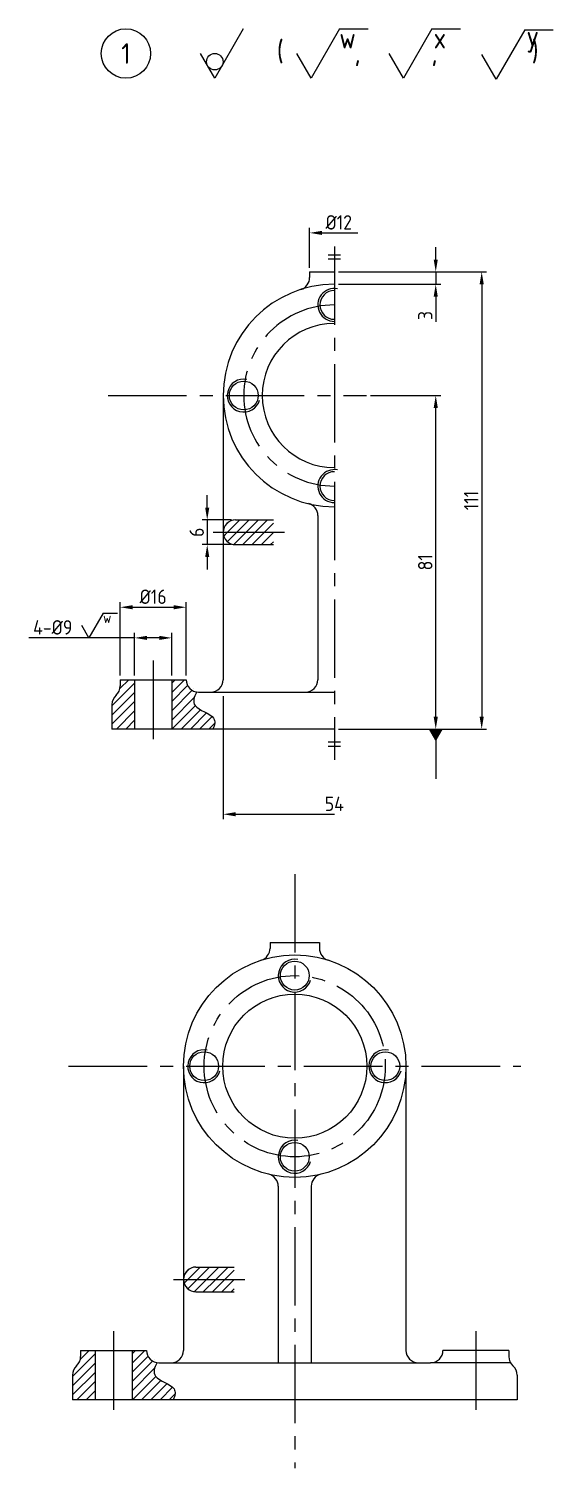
# Model space of a CAD drawing. Header units: millimetres. Extents: x 0 to 10991, y 0 to 768.
# Drawn here: x 4557.4 to 4684.8, y 82 to 431.5 of the extents above; entities that cross this region are included whole.
import ezdxf

# ---------------------------------------------------------------- set-up
doc = ezdxf.new("R2010")
doc.units = ezdxf.units.MM
doc.linetypes.add('CENTER2', pattern=[28.575, 19.05, -3.175, 3.175, -3.175])
for name, color, linetype in [('가는실선', 7, 'Continuous'), ('문자', 2, 'Continuous'), ('외형선', 3, 'Continuous'), ('중심선', 7, 'CENTER2')]:
    doc.layers.add(name, color=color, linetype=linetype)
doc.styles.get("Standard").update_dxf_attribs({"font": 'isocp.shx', "bigfont": 'whgtxt.shx'})
doc.dimstyles.new('ISO-25', dxfattribs={"dimtxt": 3.5, "dimasz": 3, "dimexe": 1.2, "dimexo": 1, "dimgap": 0.8, "dimtad": 1, "dimdec": 3, "dimdsep": 46, "dimtxsty": 'Standard', "dimcen": 0, "dimclrd": 7, "dimclre": 7, "dimclrt": 2, "dimadec": 0, "dimazin": 2, "dimtfac": 1, "dimtdec": 3, "dimtmove": 0, "dimatfit": 3, "dimfxl": 0, "dimlwd": -1, "dimlwe": -1, "dimarcsym": 0})
pattern_1 = [(45, (134.6799, 18.5646), (-1.122532, 1.122532), [])]
pattern_2 = [(45, (125.0646, -162.8553), (-1.122532, 1.122532), [])]

# ---------------------------------------------------------------- blocks, each defined once
blk = doc.blocks.new('*D236')
at = {"layer": 'Defpoints', "color": 0}
for p in [(4639.42, 342.48), (4656.26, 342.48), (4631.63, 261.48)]:
    blk.add_point(p, dxfattribs=at)
at = {"layer": '외형선', "color": 7}
for p, q in [((4640.42, 342.48), (4657.46, 342.48)), ((4656.26, 264.48), (4656.26, 339.48)), ((4632.63, 261.48), (4657.46, 261.48))]:
    blk.add_line(p, q, dxfattribs=at)
for points in [[(4655.76, 339.48), (4656.76, 339.48), (4656.26, 342.48)], [(4655.76, 264.48), (4656.76, 264.48), (4656.26, 261.48)]]:
    blk.add_solid(points, dxfattribs=at)
at = {"layer": '외형선', "color": 2, "insert": (4653.71, 301.98), "char_height": 3.5, "attachment_point": 5, "rotation": 90}
blk.add_mtext('81', dxfattribs=at)
blk = doc.blocks.new('*D250')
at = {"layer": 'Defpoints', "color": 0}
for p in [(4595.63, 291.07), (4579.63, 273.48), (4595.63, 273.48)]:
    blk.add_point(p, dxfattribs=at)
at = {"layer": '외형선', "color": 7}
for p, q in [((4579.63, 274.48), (4579.63, 292.27)), ((4582.63, 291.07), (4592.63, 291.07)), ((4595.63, 274.48), (4595.63, 292.27))]:
    blk.add_line(p, q, dxfattribs=at)
for points in [[(4582.63, 291.57), (4582.63, 290.57), (4579.63, 291.07)], [(4592.63, 291.57), (4592.63, 290.57), (4595.63, 291.07)]]:
    blk.add_solid(points, dxfattribs=at)
at = {"layer": '외형선', "color": 2, "insert": (4587.63, 293.62), "char_height": 3.5, "attachment_point": 5}
blk.add_mtext('%%C16', dxfattribs=at)
blk = doc.blocks.new('*D251')
at = {"layer": 'Defpoints', "color": 0}
for p in [(4592.13, 283.63), (4583.13, 273.48), (4592.13, 273.48)]:
    blk.add_point(p, dxfattribs=at)
at = {"layer": '외형선', "color": 7}
for p, q in [((4583.13, 283.63), (4557.42, 283.63)), ((4583.13, 274.48), (4583.13, 284.83)), ((4589.13, 283.63), (4586.13, 283.63)), ((4592.13, 274.48), (4592.13, 284.83))]:
    blk.add_line(p, q, dxfattribs=at)
for points in [[(4586.13, 284.13), (4586.13, 283.13), (4583.13, 283.63)], [(4589.13, 284.13), (4589.13, 283.13), (4592.13, 283.63)]]:
    blk.add_solid(points, dxfattribs=at)
at = {"layer": '외형선', "color": 2, "insert": (4563.25, 286.18), "char_height": 3.5, "attachment_point": 5}
blk.add_mtext('4-%%C9', dxfattribs=at)
blk = doc.blocks.new('*D252')
at = {"layer": 'Defpoints', "color": 0}
for p in [(4607.63, 312.27), (4600.76, 306.27), (4607.63, 306.27)]:
    blk.add_point(p, dxfattribs=at)
at = {"layer": '외형선', "color": 7}
for p, q in [((4600.76, 315.27), (4600.76, 318.27)), ((4606.63, 312.27), (4599.56, 312.27)), ((4600.76, 312.27), (4600.76, 306.27)), ((4606.63, 306.27), (4599.56, 306.27)), ((4600.76, 303.27), (4600.76, 300.27))]:
    blk.add_line(p, q, dxfattribs=at)
for points in [[(4600.26, 315.27), (4601.26, 315.27), (4600.76, 312.27)], [(4600.26, 303.27), (4601.26, 303.27), (4600.76, 306.27)]]:
    blk.add_solid(points, dxfattribs=at)
at = {"layer": '외형선', "color": 2, "insert": (4598.21, 309.27), "char_height": 3.5, "attachment_point": 5, "rotation": 90}
blk.add_mtext('6', dxfattribs=at)
blk = doc.blocks.new('*D263')
at = {"layer": 'Defpoints', "color": 0}
for p in [(4631.63, 372.48), (4631.63, 369.48), (4656.26, 369.48)]:
    blk.add_point(p, dxfattribs=at)
at = {"layer": '외형선', "color": 7}
for p, q in [((4656.26, 375.48), (4656.26, 378.48)), ((4632.63, 372.48), (4657.46, 372.48)), ((4656.26, 372.48), (4656.26, 369.48)), ((4632.63, 369.48), (4657.46, 369.48)), ((4656.26, 366.48), (4656.26, 360.34))]:
    blk.add_line(p, q, dxfattribs=at)
for points in [[(4655.76, 375.48), (4656.76, 375.48), (4656.26, 372.48)], [(4655.76, 366.48), (4656.76, 366.48), (4656.26, 369.48)]]:
    blk.add_solid(points, dxfattribs=at)
at = {"layer": '외형선', "color": 2, "insert": (4653.71, 361.91), "char_height": 3.5, "attachment_point": 5, "rotation": 90}
blk.add_mtext('3', dxfattribs=at)
blk = doc.blocks.new('*D264')
at = {"layer": 'Defpoints', "color": 0}
for p in [(4656.26, 372.48), (4656.26, 261.48), (4667.42, 261.48)]:
    blk.add_point(p, dxfattribs=at)
at = {"layer": '외형선', "color": 7}
for p, q in [((4657.26, 372.48), (4668.62, 372.48)), ((4667.42, 369.48), (4667.42, 264.48)), ((4657.26, 261.48), (4668.62, 261.48))]:
    blk.add_line(p, q, dxfattribs=at)
for points in [[(4666.92, 369.48), (4667.92, 369.48), (4667.42, 372.48)], [(4666.92, 264.48), (4667.92, 264.48), (4667.42, 261.48)]]:
    blk.add_solid(points, dxfattribs=at)
at = {"layer": '외형선', "color": 2, "insert": (4664.87, 316.98), "char_height": 3.5, "attachment_point": 5, "rotation": 90}
blk.add_mtext('111', dxfattribs=at)

msp = doc.modelspace()

# ---------------------------------------------------------------- hatches: boundary and pattern name
at = {"layer": '가는실선'}
h = msp.add_hatch(dxfattribs=at)
h.set_pattern_fill('ANSI31', color=256, scale=0.5)
h.set_pattern_definition(pattern_1)
h.paths.add_polyline_path([(4616.8865, 312.2674), (4607.6315, 312.2674, 0.41421356), (4604.6315, 309.2674), (4616.8865, 309.2674)])
h = msp.add_hatch(dxfattribs=at)
h.set_pattern_fill('ANSI31', color=256, scale=0.5)
h.set_pattern_definition(pattern_1)
h.paths.add_polyline_path([(4616.8865, 309.2674), (4604.6315, 309.2674, 0.41421356), (4607.6315, 306.2674), (4616.8865, 306.2674)])
h = msp.add_hatch(dxfattribs=at)
h.set_pattern_fill('ANSI31', color=256, scale=0.5)
h.set_pattern_definition([(45, (134.6799, 0), (-1.122532, 1.122532), [])])
h.paths.add_polyline_path([(4583.1315, 273.4826), (4579.6315, 273.4826), (4579.6315, 271.9547, -0.21342177), (4578.6315, 269.7186, 0.21342177), (4577.6315, 267.4826), (4577.6315, 261.4826), (4583.1315, 261.4826)])
edge = h.paths.add_edge_path()
edge.add_spline(control_points=[(4602.1354, 261.4826), (4602.6029, 262.4906), (4603.0725, 265.0254), (4596.7254, 266.4351), (4597.4933, 269.2322), (4598.2083, 270.5126)], knot_values=[2.79504025, 2.79504025, 2.79504025, 2.79504025, 5.87030677, 11.34549333, 15.20068221, 15.20068221, 15.20068221, 15.20068221], degree=3, periodic=0)
edge.add_arc((4598.6315, 273.4826), 3, 180, 261.889806, ccw=False)
edge.add_line((4595.6315, 273.4826), (4592.1315, 273.4826))
edge.add_line((4592.1315, 273.4826), (4592.1315, 261.4826))
edge.add_line((4592.1315, 261.4826), (4602.1354, 261.4826))
h = msp.add_hatch(dxfattribs=at)
h.set_pattern_fill('ANSI31', color=256, scale=0.5)
h.set_pattern_definition(pattern_2)
h.paths.add_polyline_path([(4607.2712, 130.8475), (4598.0162, 130.8475, 0.41421356), (4595.0162, 127.8475), (4607.2712, 127.8475)])
h = msp.add_hatch(dxfattribs=at)
h.set_pattern_fill('ANSI31', color=256, scale=0.5)
h.set_pattern_definition(pattern_2)
h.paths.add_polyline_path([(4607.2712, 127.8475), (4595.0162, 127.8475, 0.41421356), (4598.0162, 124.8475), (4607.2712, 124.8475)])
h = msp.add_hatch(dxfattribs=at)
h.set_pattern_fill('ANSI31', color=256, scale=0.5)
h.set_pattern_definition(pattern_2)
h.paths.add_polyline_path([(4573.5162, 110.6273), (4570.0162, 110.6273), (4570.0162, 109.0994, -0.21342177), (4569.0162, 106.8633, 0.21342177), (4568.0162, 104.6273), (4568.0162, 98.6273), (4573.5162, 98.6273)])
edge = h.paths.add_edge_path()
edge.add_spline(control_points=[(4592.5201, 98.6273), (4592.9876, 99.6353), (4593.4572, 102.1701), (4587.1101, 103.5798), (4587.8781, 106.3769), (4588.593, 107.6573)], knot_values=[2.79504025, 2.79504025, 2.79504025, 2.79504025, 5.87030677, 11.34549333, 15.20068221, 15.20068221, 15.20068221, 15.20068221], degree=3, periodic=0)
edge.add_arc((4589.0162, 110.6273), 3, 180, 261.889806, ccw=False)
edge.add_line((4586.0162, 110.6273), (4582.5162, 110.6273))
edge.add_line((4582.5162, 110.6273), (4582.5162, 98.6273))
edge.add_line((4582.5162, 98.6273), (4592.5201, 98.6273))

# ---------------------------------------------------------------- linework, layer by layer
for p, q in [((4607.6315, 312.2674), (4616.8865, 312.2674)), ((4607.6315, 306.2674), (4616.8865, 306.2674)), ((4572.0386, 283.634), (4570.3065, 286.634)), ((4575.5027, 289.634), (4572.0386, 283.634)), ((4575.5027, 289.634), (4578.9668, 289.634)), ((4598.0162, 130.8475), (4607.2712, 130.8475)), ((4598.0162, 124.8475), (4607.2712, 124.8475))]:
    msp.add_line(p, q, dxfattribs=at)
for centre, radius, start, end in [((4631.6315, 364.4826), 4, 79, 270), ((4609.6315, 342.4826), 4, 79, 343.784091), ((4631.6315, 320.4826), 4, 79, 270), ((4607.6315, 309.2674), 3, 90, 180), ((4607.6315, 309.2674), 3, 180, 270), ((4622.0162, 201.6273), 4, 79, 343.784091), ((4600.0162, 179.6273), 4, 79, 343.784091), ((4644.0162, 179.6273), 4, 79, 343.784091), ((4622.0162, 157.6273), 4, 79, 343.784091), ((4598.0162, 127.8475), 3, 90, 180), ((4598.0162, 127.8475), 3, 180, 270)]:
    msp.add_arc(centre, radius, start, end, dxfattribs=at)
at = {"layer": '문자'}
for p, q in [((4630.1315, 376.6394), (4633.1315, 376.6394)), ((4630.1315, 375.6394), (4633.1315, 375.6394)), ((4630.1315, 258.3642), (4633.1315, 258.3642)), ((4630.1315, 257.3642), (4633.1315, 257.3642))]:
    msp.add_line(p, q, dxfattribs=at)
msp.add_circle((4581.0081, 425.5303), 6, dxfattribs=at)
at = {"layer": '외형선'}
for p, q in [((4609.5237, 431.5303), (4602.5955, 419.5303)), ((4632.9046, 431.5303), (4625.9764, 419.5303)), ((4632.9046, 431.5303), (4639.8328, 431.5303)), ((4655.3221, 431.5303), (4648.3939, 419.5303)), ((4655.3221, 431.5303), (4662.2503, 431.5303)), ((4677.8613, 431.285), (4670.9331, 419.285)), ((4677.8613, 431.285), (4684.7895, 431.285)), ((4602.5955, 419.5303), (4599.1314, 425.5303)), ((4625.9764, 419.5303), (4622.5123, 425.5303)), ((4648.3939, 419.5303), (4644.9298, 425.5303)), ((4670.9331, 419.285), (4667.469, 425.285)), ((4625.6315, 372.4826), (4631.6315, 372.4826)), ((4625.6315, 372.4826), (4625.6315, 371.1007)), ((4604.6315, 342.4826), (4604.6315, 273.4826)), ((4627.6315, 313.3107), (4627.6315, 273.4826)), ((4579.6315, 273.4826), (4595.6315, 273.4826)), ((4579.6315, 273.4826), (4579.6315, 271.9547)), ((4583.1315, 273.4826), (4583.1315, 261.4826)), ((4592.1315, 273.4826), (4592.1315, 261.4826)), ((4598.6315, 270.4826), (4631.6315, 270.4826)), ((4577.6315, 267.4826), (4577.6315, 261.4826)), ((4631.6315, 261.4826), (4577.6315, 261.4826)), ((4616.0162, 209.6273), (4628.0162, 209.6273)), ((4616.0162, 209.6273), (4616.0162, 208.2454)), ((4628.0162, 209.6273), (4628.0162, 208.2454)), ((4595.0162, 179.6273), (4595.0162, 110.6273)), ((4649.0162, 179.6273), (4649.0162, 110.6273)), ((4618.0162, 150.4554), (4618.0162, 107.6273)), ((4626.0162, 150.4554), (4626.0162, 107.6273)), ((4570.0162, 110.6273), (4586.0162, 110.6273)), ((4570.0162, 110.6273), (4570.0162, 109.0994)), ((4573.5162, 110.6273), (4573.5162, 98.6273)), ((4582.5162, 110.6273), (4582.5162, 98.6273)), ((4674.0162, 110.6273), (4658.0162, 110.6273)), ((4674.0162, 110.6273), (4674.0162, 109.0994)), ((4589.0162, 107.6273), (4655.0162, 107.6273)), ((4674.4023, 107.6273), (4655.0162, 107.6273)), ((4568.0162, 104.6273), (4568.0162, 98.6273)), ((4676.0162, 104.6273), (4676.0162, 98.6273)), ((4676.0162, 98.6273), (4568.0162, 98.6273))]:
    msp.add_line(p, q, dxfattribs=at)
at = {"layer": '외형선', "color": 7}
for p, q in [((4625.6315, 373.4826), (4625.6315, 383.1706)), ((4628.6315, 381.9706), (4637.3638, 381.9706)), ((4604.6315, 269.4826), (4604.6315, 239.5984)), ((4607.6315, 240.7984), (4631.6315, 240.7984))]:
    msp.add_line(p, q, dxfattribs=at)
at = {"layer": '외형선'}
for centre, radius in [((4602.5955, 423.5303), 2), ((4609.6315, 342.4826), 3.5), ((4622.0162, 179.6273), 27), ((4622.0162, 201.6273), 3.5), ((4622.0162, 179.6273), 17.5), ((4600.0162, 179.6273), 3.5), ((4644.0162, 179.6273), 3.5), ((4622.0162, 157.6273), 3.5)]:
    msp.add_circle(centre, radius, dxfattribs=at)
for centre, radius, start, end in [((4622.6315, 371.1007), 3, 287.457603, 0), ((4631.6315, 342.4826), 27, 90, 270), ((4631.6315, 364.4826), 3.5, 90, 270), ((4631.6315, 342.4826), 17.5, 90, 270), ((4631.6315, 320.4826), 3.5, 90, 270), ((4624.6315, 313.3107), 3, 0, 76.506601), ((4598.6315, 273.4826), 3, 180, 270), ((4601.6315, 273.4826), 3, 270, 0), ((4624.6315, 273.4826), 3, 270, 0), ((4580.6315, 267.4826), 3, 131.810315, 180), ((4576.6315, 271.9547), 3, 311.810315, 0), ((4613.0162, 208.2454), 3, 287.457603, 0), ((4631.0162, 208.2454), 3, 180, 252.542397), ((4615.0162, 150.4554), 3, 0, 76.506601), ((4629.0162, 150.4554), 3, 103.493399, 180), ((4567.0162, 109.0994), 3, 311.810315, 0), ((4589.0162, 110.6273), 3, 180, 270), ((4592.0162, 110.6273), 3, 270, 0), ((4652.0162, 110.6273), 3, 180, 270), ((4655.0162, 110.6273), 3, 270, 0), ((4677.0162, 109.0994), 3, 180, 228.189685), ((4571.0162, 104.6273), 3, 131.810315, 180), ((4673.0162, 104.6273), 3, 0, 48.189685)]:
    msp.add_arc(centre, radius, start, end, dxfattribs=at)
for points in [[(4598.2083, 270.5126), (4597.4933, 269.2322), (4596.7254, 266.4351), (4603.0725, 265.0254), (4602.6029, 262.4906), (4602.1354, 261.4826)], [(4588.593, 107.6573), (4587.8781, 106.3769), (4587.1101, 103.5798), (4593.4572, 102.1701), (4592.9876, 99.6353), (4592.5201, 98.6273)]]:
    msp.add_open_spline(points, degree=3, knots=[2.79504025, 2.79504025, 2.79504025, 2.79504025, 6.65022912, 12.12541568, 15.20068221, 15.20068221, 15.20068221, 15.20068221], dxfattribs=at)
at = {"layer": '외형선', "color": 7}
for points in [[(4628.6315, 382.4706), (4628.6315, 381.4706), (4625.6315, 381.9706)], [(4607.6315, 241.2984), (4607.6315, 240.2984), (4604.6315, 240.7984)]]:
    msp.add_solid(points, dxfattribs=at)
at = {"layer": '중심선'}
for p, q in [((4631.6315, 378.6991), (4631.6315, 253.9916)), ((4576.7128, 342.4826), (4639.4208, 342.4826)), ((4602.2171, 309.2674), (4619.5099, 309.2674)), ((4587.6315, 278.1181), (4587.6315, 256.7225)), ((4622.0162, 226.285), (4622.0162, 82.0087)), ((4567.0975, 179.6273), (4676.935, 179.6273)), ((4592.6018, 127.8475), (4609.8947, 127.8475)), ((4578.0162, 115.2628), (4578.0162, 93.8672)), ((4666.0162, 115.2628), (4666.0162, 93.8672))]:
    msp.add_line(p, q, dxfattribs=at)
msp.add_circle((4622.0162, 179.6273), 22, dxfattribs=at)
msp.add_arc((4631.6315, 342.4826), 22, 90, 270, dxfattribs=at)

# ---------------------------------------------------------------- texts
at = {"layer": '가는실선', "insert": (4576.4735, 288.4991), "char_height": 2.5, "attachment_point": 5}
msp.add_mtext_dynamic_manual_height_columns('w', width=5.131377, gutter_width=12.5, heights=[0], dxfattribs=at)
at = {"layer": '외형선', "char_height": 5}
for s, width, insert, attachment_point in [('w', 10.262755, (4634.8462, 429.2603), 5), ('x', 10.262755, (4657.2637, 429.2603), 5), ('y', 10.262755, (4679.8029, 429.015), 5), ('1', 10.262755, (4581.0081, 425.5303), 5), ('(      ,      ,        )', 76.996243, (4617.6597, 425.5303), 4)]:
    msp.add_mtext_dynamic_manual_height_columns(s, width=width, gutter_width=25, heights=[0], dxfattribs=dict(at, insert=insert, attachment_point=attachment_point))
at = {"layer": '외형선', "color": 2, "char_height": 3.5, "attachment_point": 5}
for s, insert in [('%%C12', (4632.706, 384.521)), ('54', (4631.6315, 243.3484))]:
    msp.add_mtext(s, dxfattribs=dict(at, insert=insert))

# ---------------------------------------------------------------- dimensions: what is measured, and where the dimension line sits
at = {"layer": '외형선'}
for base, p1, p2, picture, middle in [((4656.2559, 369.4826), (4631.6315, 372.4826), (4631.6315, 369.4826), '*D263', (4653.7059, 361.9101)), ((4667.4224, 261.4826), (4656.2559, 372.4826), (4656.2559, 261.4826), '*D264', (4664.8724, 316.9826)), ((4656.2559, 342.4826), (4631.6315, 261.4826), (4639.4208, 342.4826), '*D236', (4653.7059, 301.9826)), ((4600.7566, 306.2674), (4607.6315, 312.2674), (4607.6315, 306.2674), '*D252', (4598.2066, 309.2674))]:
    dim = msp.add_linear_dim(base=base, p1=p1, p2=p2, angle=90, dimstyle='ISO-25', dxfattribs=at)
    dim.commit()
    dim.dimension.update_dxf_attribs({"geometry": picture, "text_midpoint": middle})
dim = msp.add_linear_dim(base=(4595.6315, 291.0707), p1=(4579.6315, 273.4826), p2=(4595.6315, 273.4826), text='%%C<>', dimstyle='ISO-25', dxfattribs=at)
dim.commit()
dim.dimension.update_dxf_attribs({"geometry": '*D250', "text_midpoint": (4587.6315, 293.6207)})
dim = msp.add_linear_dim(base=(4592.1315, 283.634), p1=(4583.1315, 273.4826), p2=(4592.1315, 273.4826), text='4-%%C<>', dimstyle='ISO-25', dxfattribs=at)
dim.commit()
dim.dimension.update_dxf_attribs({"geometry": '*D251', "text_midpoint": (4563.2484, 283.634), "dimtype": 160})

# ---------------------------------------------------------------- leaders
msp.add_leader([(4656.2559, 261.4826), (4656.2559, 249.4396)], dimstyle='ISO-25', override={"dimgap": 0.8, "dimtad": 1, "dimldrblk": 'DatumFilled'}, dxfattribs=at)

doc.saveas('drawing.dxf')
